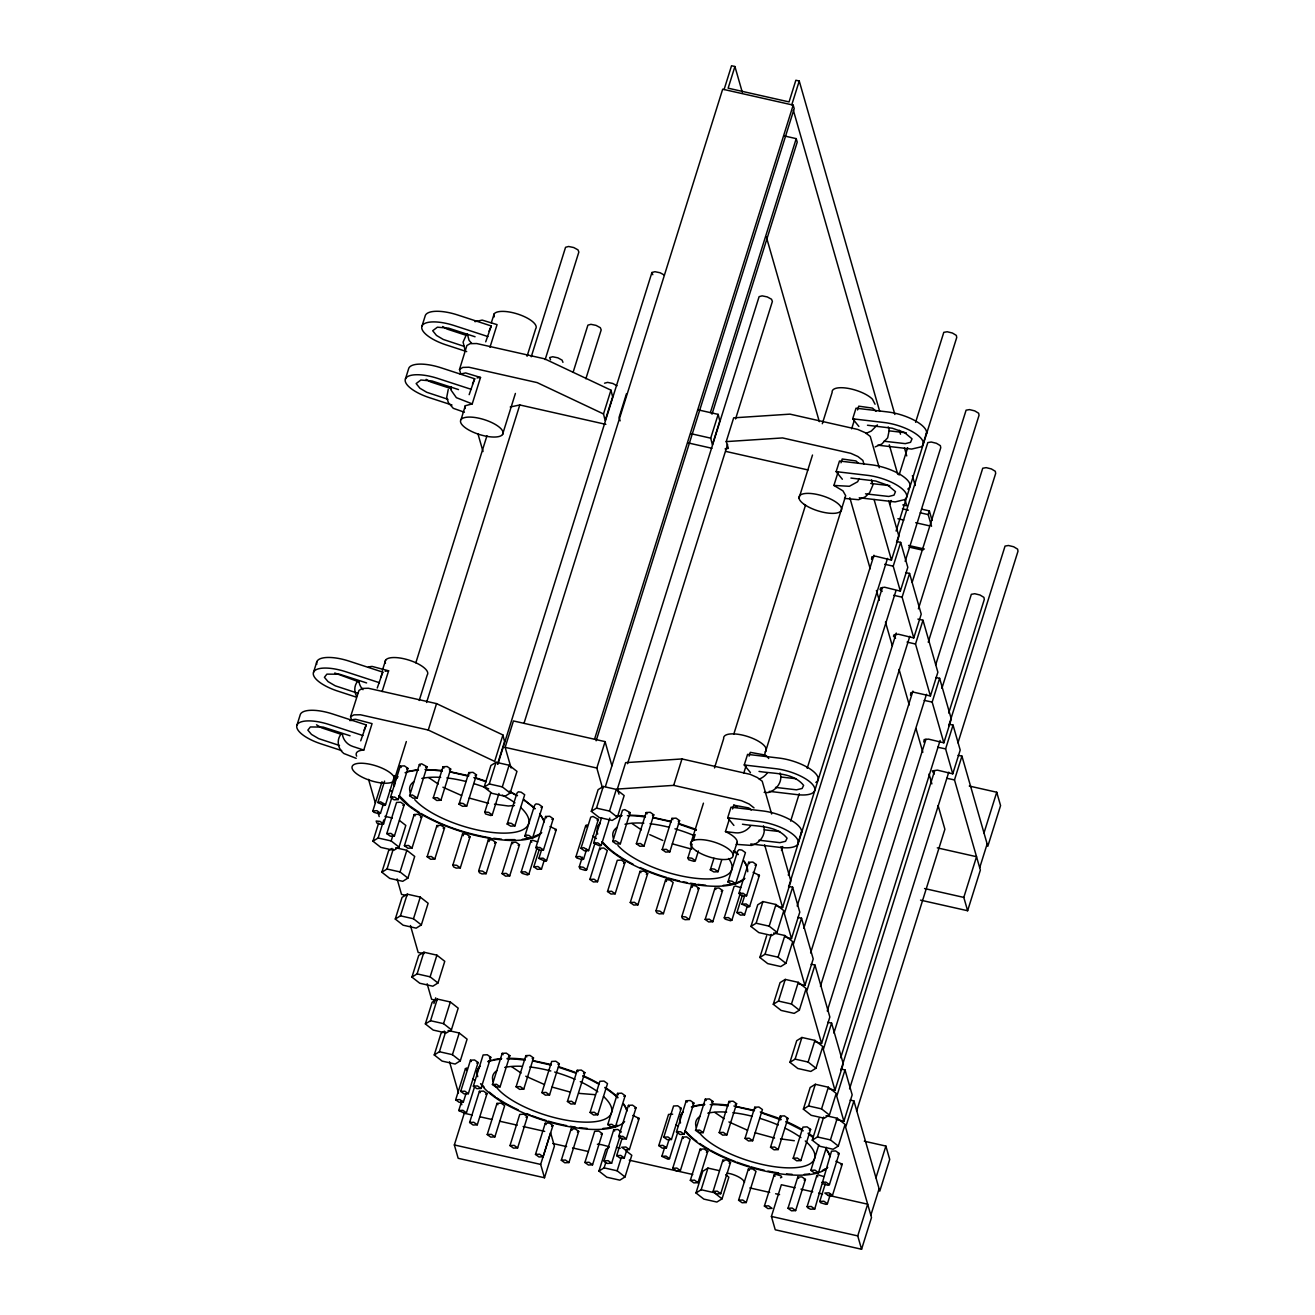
<?xml version="1.0" encoding="UTF-8"?>
<svg xmlns="http://www.w3.org/2000/svg" width="1315" height="1315" viewBox="0 0 1315 1315"><rect width="100%" height="100%" fill="white"/><g stroke="black" fill="none" stroke-linecap="round" stroke-linejoin="round"><path stroke-width="1.5" d="M465.181 408.538L465.313 405.727L472.233 403.886L480.517 377.454L465.641 372.934L460.184 374.118M394.418 786.008L394.862 780.732L398.05 776.623M871.582 559.319L871.812 556.87L875.659 556.212L891.455 560.091L898.918 536.306L888.792 501.064M910.555 695.24L910.769 692.758L913.498 692.167L930.428 695.98L937.874 672.212L922.982 620.236L917.886 619.086M451.357 386.643L451.012 390.078L456.371 397.672L472.233 403.886M923.788 742.054L924.198 739.572L928.472 739.112L943.858 742.811L951.304 719.026L939.617 678.293L935.82 677.488M448.234 389.487L446.722 397.344L448.464 402.834L453.281 408.324L464.409 412.22M460.612 373.378L459.494 369.482L466.891 345.483L470.211 343.642L476.72 343.544L544.574 358.814L610.965 390.161L612.659 396.834L605.147 420.521L603.503 413.946L610.965 390.161M461.055 419.567L465.313 405.727M497.514 764.196L504.533 741.578L502.938 734.97L436.547 703.624L368.332 688.255L362.184 688.452L358.946 690.474L350.579 716.724L351.713 720.636M459.001 804.205L468.847 772.579L472.973 772.349L476.49 774.88L466.726 806.062L462.601 806.292L459.001 804.205L460.414 803.12L463.192 803.531L466.726 806.062M452.902 864.925L462.535 833.957L466.546 834.154L470.08 836.685L460.299 867.867L456.173 868.097L453.56 866.881L452.902 864.925L456.782 865.336L460.299 867.867M498.96 793.487L492.237 814.922L490.906 815.563L485.498 813.936L484.84 811.98L490.857 792.616M478.709 870.744L488.342 839.775L492.352 839.973L495.887 842.504L486.123 873.686L481.997 873.916L479.383 872.7L478.709 870.744L482.589 871.155L486.123 873.686M595.218 842.471L586.671 869.757L585.339 870.399L579.931 868.771L579.274 866.815L582.282 857.133M656.004 910.72L665.637 879.751L669.647 879.949L673.165 882.48L663.401 913.662L659.275 913.892L656.662 912.676L656.004 910.72L659.883 911.131L663.401 913.662M698.397 850.969L695.339 860.717L694.008 861.358L688.6 859.731L687.942 857.775L692.15 844.214M693.35 840.351L695.158 834.532M681.811 916.539L691.443 885.57L695.454 885.768L698.988 888.299L689.208 919.481L685.099 919.711L682.469 918.495L681.811 916.539L685.69 916.95L689.208 919.481M341.686 750.602L321.074 743.879A29.588 10.438 17.4 0 1 297.009 725.042L300.33 714.423A29.588 10.438 17.4 0 1 332.514 713.946L366.244 724.943L360.721 740.822M356.365 697.164L337.626 691.049A29.588 10.438 17.4 0 1 313.562 672.212L316.882 661.593M452.015 405.036L429.528 397.705A29.588 10.438 17.4 0 1 405.464 378.868L408.784 368.266A29.588 10.438 17.4 0 1 440.969 367.773L474.699 378.786L469.159 394.664M466.694 351.598L446.064 344.875A29.588 10.438 17.4 0 1 422.016 326.038L425.337 315.436A29.588 10.438 17.4 0 1 457.521 314.942L491.251 325.956L485.712 341.834M377.257 688.008L382.796 672.129L349.067 661.116A29.588 10.438 17.4 0 0 316.767 664.305M356.661 756.125A22.191 7.824 17.4 0 1 363.778 750.06L372.063 723.628L355.609 719.289A14.794 13.84 22.8 0 0 349.921 720.669M382.106 691.559L388.615 670.798L372.161 666.442A14.794 13.84 22.8 0 0 368.266 667.132M489.969 347.275L497.07 324.624L482.194 320.104L474.929 321.665M415.836 662.809L486.961 435.758M383.553 803.498L380.495 813.229L379.164 813.87L373.756 812.243L372.852 810.928L382.007 781.702M394.664 775.603L385.509 804.829L384.177 805.47L377.865 802.528L384.588 781.094M399.513 820.494L405.809 825.426L399.02 847.09L393.843 850.295L380.808 847.37L372.95 841.206L378.621 823.157M394.073 780.716A22.191 7.824 17.4 0 0 367.197 763.752A22.191 7.824 17.4 0 0 358.732 775.209A22.191 7.824 17.4 0 0 394.073 780.716L406.335 741.561M419.222 700.468L427.194 675.022A22.191 7.824 17.4 0 0 407.025 659.538A22.191 7.824 17.4 0 0 385.476 663.286M502.527 434.542A22.191 7.824 17.4 0 0 475.652 417.595A22.191 7.824 17.4 0 0 467.187 429.035A22.191 7.824 17.4 0 0 502.527 434.542L515.398 393.448M527.052 356.266L535.649 328.865A22.191 7.824 17.4 0 0 519.787 314.762A22.191 7.824 17.4 0 0 494.161 313.874L491.284 322.882M390.522 797.285L400.286 766.103L404.412 765.872L407.929 768.404L398.166 799.586L394.04 799.816L390.522 797.285L394.648 797.054L398.166 799.586M372.95 841.206L378.128 838L383.783 819.952M383.569 823.963L380.051 821.431L376.172 821.02L376.83 822.976L379.443 824.193L383.569 823.963L392.117 796.676M531.26 356.76L565.565 247.286L568.606 246.48L573.751 247.549L577.992 249.866L578.847 252.069L545.166 359.587M426.57 702.489L519.787 404.954L605.853 424.367M386.791 833.628L396.555 802.446L400.68 802.216L404.215 804.747L394.434 835.929L390.325 836.159L386.791 833.628L390.917 833.398L394.434 835.929M399.02 847.09L391.163 840.943L392.856 835.518M395.667 847.764L406.845 850.295L414.702 856.443L407.913 878.108L402.735 881.313L389.717 878.387L381.86 872.223L388.648 850.558L392.084 848.422M502.938 734.97L494.654 761.385L428.279 730.039L436.547 703.624M409.606 795.674L419.37 764.492L421.638 763.801L427.013 766.793L417.25 797.975L413.124 798.205L409.606 795.674L412.335 794.95L417.25 797.975M381.86 872.223L387.021 869.018L393.251 849.161M404.412 845.709L414.176 814.527L418.301 814.297L421.819 816.829L412.055 848.011L407.929 848.241L404.412 845.709L408.538 845.479L412.055 848.011M407.913 878.108L400.056 871.96L406.845 850.295M395.273 919.053L402.061 897.389L407.239 894.167L420.274 897.109L428.131 903.257L421.342 924.922L416.165 928.143L403.13 925.201L395.273 919.053L400.45 915.832L407.239 894.167M433.26 797.942L443.04 766.76L447.166 766.53L450.683 769.061L440.92 800.243L436.794 800.473L433.26 797.942L437.385 797.712L440.92 800.243M573.192 372.046L587.904 325.134L590.945 324.328L596.09 325.397L600.33 327.714L601.185 329.917L585.865 378.786M427.161 856.739L436.925 825.557L441.051 825.327L444.569 827.858L434.805 859.04L430.679 859.27L427.161 856.739L431.287 856.509L434.805 859.04M421.342 924.922L413.485 918.774L420.274 897.109M411.924 977.111L418.712 955.446L423.89 952.224L436.909 955.167L444.766 961.314L437.977 982.979L432.816 986.201L419.781 983.258L411.924 977.111L417.102 973.889L423.89 952.224M484.117 787.175L490.906 765.511L496.067 762.289L509.102 765.231L516.959 771.379L510.171 793.044L505.009 796.265L491.974 793.323L484.117 787.175L489.279 783.954L496.067 762.289M437.977 982.979L430.12 976.831L436.909 955.167M497.908 764.097L651.928 272.501L654.952 271.695L660.114 272.764L664.354 275.082M511.124 767.993L505.141 747.364L513.425 720.949L605.097 741.627L611.902 765.79M425.353 1023.925L432.142 1002.26L437.303 999.055L450.338 1001.981L458.195 1008.145L451.407 1029.809L446.245 1033.015L433.21 1030.072L425.353 1023.925L430.531 1020.719L437.303 999.055M433.934 1003.493L435.709 997.838M510.171 793.044L502.314 786.896L509.102 765.231M626.482 393.695L619.036 417.48L620.154 420.833M523.995 723.332L722.675 89.206L793.192 105.118L794.194 108.619L596.139 740.789M724.088 89.535L731.535 65.75L734.921 66.506L742.268 92.165M734.921 66.506L728.132 88.187L789.066 101.913L795.854 80.248L799.241 81.02L894.857 414.472M451.407 1029.809L443.549 1023.645L450.338 1001.981M448.07 1030.483L459.231 1032.998L467.088 1039.162L460.299 1060.827L455.138 1064.032L442.103 1061.09L434.246 1054.942L441.035 1033.278L444.486 1031.141M434.246 1054.942L439.424 1051.737L445.637 1031.88M514.905 825.919L524.685 794.737L521.151 792.205L518.357 791.794L516.976 793.126L507.179 824.045L510.779 826.149L514.905 825.919L511.387 823.387L508.593 822.976L507.179 824.045M502.067 873.62L511.831 842.438L515.957 842.208L519.491 844.74L509.71 875.922L505.585 876.152L502.067 873.62L506.193 873.39L509.71 875.922M460.299 1060.827L452.442 1054.679L459.231 1032.998M537.358 847.041L528.811 874.327L527.479 874.968L522.071 873.341L521.167 872.026L530.931 840.844L532.263 840.203L537.671 841.83M532.575 838L542.339 806.818L538.805 804.287L536.027 803.876L534.63 805.224L524.833 836.143L528.449 838.23L532.575 838L529.041 835.469L526.247 835.058L524.833 836.143M465.773 1094.31L463.324 1102.101L459.214 1102.332L455.68 1099.8L465.444 1068.635L466.776 1067.994M535.83 847.682L545.594 816.5L549.719 816.27L553.237 818.801L543.473 849.983L539.347 850.213L535.83 847.682L539.939 847.452L543.473 849.983M460.694 1091.401L470.474 1060.219L474.584 1059.989L478.118 1062.52L468.337 1093.702L464.228 1093.932L460.694 1091.401L464.82 1091.171L468.337 1093.702M543.917 861.292L541.484 869.084L537.358 869.314L533.824 866.782L539.331 849.243M474.337 1087.505L466.414 1112.835L465.083 1113.476L458.754 1110.534L461.812 1100.786M549.999 826.576L556.311 829.518L546.547 860.7L545.215 861.325L538.887 858.383L541.336 850.591M544.492 1177.763L540.662 1164.416L550.591 1132.708L554.42 1146.055L544.492 1177.763L458.162 1158.301L454.349 1144.954L464.277 1113.246L472.118 1115.021M473.351 1086.157L483.115 1054.975L487.24 1054.745L490.774 1057.276L480.994 1088.458L476.885 1088.689L473.351 1086.157L477.477 1085.927L480.994 1088.458M469.619 1122.5L479.4 1091.318L483.526 1091.088L487.043 1093.62L477.279 1124.802L473.153 1125.032L469.619 1122.5L473.745 1122.27L477.279 1124.802M791.778 104.789L799.241 81.02M594.528 739.244L793.192 105.118M492.435 1084.53L502.198 1053.364L506.324 1053.134L509.858 1055.666L500.078 1086.831L495.952 1087.078L492.435 1084.53L496.56 1084.3L500.078 1086.831M602.599 788.408L596.829 768.042L605.097 741.627M710.363 412.647L796.216 138.634L784.463 135.987M711.99 414.192L797.219 142.151L796.216 138.634M487.24 1134.566L497.004 1103.4L501.13 1103.17L504.648 1105.701L494.884 1136.867L490.758 1137.113L487.24 1134.566L491.366 1134.335L494.884 1136.867M586.654 849.293L583.597 859.024L582.266 859.665L576.858 858.038L575.954 856.723L585.717 825.557L587.049 824.916M591.306 811.339L598.095 789.674L603.273 786.469L616.308 789.411L624.165 795.559L617.376 817.223L612.198 820.428L599.163 817.503L591.306 811.339L596.484 808.133L603.273 786.469M580.967 848.323L590.731 817.141L592.999 816.467L598.374 819.442L588.61 850.624L584.485 850.854L580.967 848.323L583.696 847.616L588.61 850.624M718.171 414.373L719.782 420.915L712.401 444.782L710.708 438.158L718.171 414.373L698.232 409.886M605.426 786.469L759.1 296.664L762.141 295.859L767.286 296.927L771.527 299.245L772.382 301.447L735.562 418.959M516.105 1086.815L525.869 1055.633L529.994 1055.403L533.512 1057.934L523.748 1089.116L519.622 1089.346L516.105 1086.815L520.23 1086.584L523.748 1089.116M609.815 818.094L601.267 845.381L599.936 846.022L593.624 843.079L601.563 817.749M617.376 817.223L609.519 811.076L616.308 789.411M618.987 794.145L617.36 789.066L625.644 762.634L681.975 758.952L750.207 774.354L757.325 777.543L762.223 781.225L771.626 813.985M725.091 448.908L728.379 448.382L726.225 441.61L733.671 417.841L790.003 414.143L857.775 429.446L865.352 432.734L870.251 436.432L879.242 467.762M589.893 879.423L599.656 848.241L603.782 848.011L607.316 850.542L597.536 881.724L593.41 881.954L589.893 879.423L594.018 879.193L597.536 881.724M627.567 763.67L727.59 444.421M509.99 1145.612L519.754 1114.43L523.88 1114.2L527.414 1116.731L517.633 1147.913L513.524 1148.143L509.99 1145.612L514.116 1145.365L517.633 1147.913M612.708 841.469L622.472 810.287L624.74 809.596L630.115 812.588L620.351 843.77L616.225 844L612.708 841.469L615.436 840.745L620.351 843.77M541.912 1092.634L551.675 1061.452L555.801 1061.221L559.319 1063.753L549.555 1094.935L545.429 1095.165L541.912 1092.634L546.037 1092.403L549.555 1094.935M607.514 891.504L617.277 860.322L621.403 860.092L624.921 862.624L615.157 893.806L611.031 894.036L607.514 891.504L611.623 891.258L615.157 893.806M535.484 1154.439L545.265 1123.257L549.374 1123.026L552.908 1125.558L543.144 1156.74L539.019 1156.97L535.484 1154.439L539.61 1154.208L543.144 1156.74M636.361 843.737L646.142 812.555L650.268 812.325L653.785 814.856L644.021 846.038L639.895 846.268L636.361 843.737L640.487 843.507L644.021 846.038M567.423 1101.477L577.203 1070.311L581.312 1070.081L584.846 1072.613L575.066 1103.795L570.957 1104.025L567.423 1101.477L571.548 1101.247L575.066 1103.795M630.263 902.534L640.027 871.352L644.153 871.122L647.67 873.653L637.906 904.835L633.781 905.065L630.263 902.534L634.389 902.304L637.906 904.835M617.36 789.066L673.691 785.367L681.975 758.952M561.308 1160.257L571.072 1129.075L575.197 1128.845L578.715 1131.377L568.951 1162.559L564.825 1162.789L561.308 1160.257L565.417 1160.027L568.951 1162.559M662.185 849.556L671.949 818.374L676.074 818.144L679.592 820.675L669.828 851.857L665.702 852.087L662.185 849.556L666.294 849.326L669.828 851.857M590.09 1112.474L599.87 1081.308L603.98 1081.078L607.514 1083.609L597.75 1114.775L593.624 1115.021L590.09 1112.474L594.216 1112.243L597.75 1114.775M584.896 1162.493L594.676 1131.311L598.785 1131.081L602.319 1133.612L592.555 1164.794L588.43 1165.024L584.896 1162.493L589.021 1162.263L592.555 1164.794M690.572 844.263L703.443 803.169M714.489 767.944L723.677 738.586A22.191 7.824 17.4 0 1 747.676 736.515A22.191 7.824 17.4 0 1 765.182 751.884M799.027 498.106L812.506 455.039M822.319 423.726L832.132 392.412A22.191 7.824 17.4 0 1 847.846 388.32A22.191 7.824 17.4 0 1 872.42 399.168L875.05 404.231M607.76 1124.572L617.524 1093.39L621.65 1093.159L625.167 1095.691L615.404 1126.873L611.278 1127.103L607.76 1124.572L611.87 1124.341L615.404 1126.873M733.819 734.049L805.569 505.026M625.513 1150.362L631.792 1155.277L625.003 1176.958L619.825 1180.163L606.807 1177.221L598.95 1171.073L605.738 1149.409L609.174 1147.272M620.187 1135.913L611.639 1163.2L607.514 1163.43L604.9 1162.213L603.996 1160.898L613.76 1129.716L617.886 1129.486L621.403 1132.018M598.95 1171.073L604.111 1167.868L605.821 1162.444M618.658 1136.555L628.422 1105.373L632.548 1105.142L636.065 1107.674L626.302 1138.856L622.176 1139.086L618.658 1136.555L622.784 1136.324L626.302 1138.856M626.745 1150.165L624.313 1157.956L620.187 1158.186L616.669 1155.655L622.159 1138.116M625.003 1176.958L617.146 1170.794L621.107 1158.153M733.902 825.426L727.688 817.798L731.025 807.196L762.667 810.928A29.588 10.438 17.4 0 1 792.172 820.922A29.588 10.438 17.4 0 1 800.605 834.203M750.454 772.595L744.241 764.985L747.577 754.366L779.22 758.097A29.588 10.438 17.4 0 1 810.106 768.979A29.588 10.438 17.4 0 1 815.875 782.425M842.356 479.252L836.143 471.641L839.48 461.023L871.122 464.77A29.588 10.438 17.4 0 1 902.008 475.636A29.588 10.438 17.4 0 1 907.777 489.081M858.892 426.438L852.695 418.811L856.016 408.192L887.674 411.94A29.588 10.438 17.4 0 1 917.18 421.918A29.588 10.438 17.4 0 1 925.596 435.216M763.456 825.804A14.794 12.213 -39.1 0 1 751.457 845.414L736.219 844.361A22.191 7.824 17.4 0 0 725.453 831.606L729.595 818.39M732.554 808.955L733.737 805.174L748.613 807.903A14.794 12.213 -39.1 0 1 751.177 810.024M743.78 773.105L746.147 765.56M749.106 756.125L750.29 752.344L765.166 755.057A14.794 12.213 -39.1 0 1 768.716 758.525M871.582 479.909L872.831 485.219L869.642 492.698L865.303 496.823L858.629 499.716L844.509 498.385L845.726 495.771L842.964 490.873L833.907 485.432L838.049 472.216M841.008 462.781L842.192 459.001L855.95 460.94L858.284 463.077M851.643 428.822L854.602 419.386M857.561 409.951L858.744 406.171L872.502 408.11L876.004 411.299M629.375 1149.557L625.841 1147.025L621.732 1147.255L625.25 1149.787L629.375 1149.557L639.139 1118.391L632.827 1115.449M713.963 858.251L710.281 869.84L713.881 871.944L718.006 871.714L721.672 860.01M705.169 919.415L714.933 888.233L719.058 888.003L722.576 890.534L712.812 921.716L708.686 921.947L705.169 919.415L709.295 919.185L712.812 921.716M764.771 754.07L845.101 497.645M740.46 892.836L731.913 920.122L730.581 920.763L725.173 919.136L724.253 917.821L734.033 886.639L735.364 885.998L740.772 887.625M735.66 883.795L745.441 852.613L741.907 850.082L739.129 849.671L737.731 851.019L727.935 881.938L731.551 884.025L735.66 883.795L732.143 881.264L729.348 880.853L727.935 881.938M668.875 1140.105L666.426 1147.896L662.3 1148.127L658.782 1145.595L668.546 1114.43L672.672 1114.183M738.915 893.477L748.695 862.295L752.821 862.065L756.339 864.596L746.575 895.778L742.449 896.008L738.915 893.477L743.041 893.247L746.575 895.778M663.796 1137.196L673.559 1106.014L677.685 1105.784L681.219 1108.315L671.439 1139.497L667.33 1139.727L663.796 1137.196L667.921 1136.965L671.439 1139.497M747.019 907.087L744.569 914.878L740.46 915.109L736.926 912.577L742.433 895.038M678.047 1131.344L669.499 1158.63L668.168 1159.271L661.856 1156.329L664.913 1146.581M753.101 872.371L759.413 875.313L749.649 906.479L748.317 907.12L741.989 904.178L744.438 896.386M676.452 1131.952L686.216 1100.77L690.342 1100.54L693.876 1103.071L684.096 1134.253L679.986 1134.483L676.452 1131.952L680.578 1131.722L684.096 1134.253M672.721 1168.295L682.501 1137.113L686.611 1136.883L690.145 1139.415L680.381 1170.597L676.255 1170.827L672.721 1168.295L676.847 1168.065L680.381 1170.597M750.964 926.45L757.752 904.786L762.93 901.564L775.965 904.506L783.822 910.654L777.034 932.319L771.856 935.54L758.821 932.598L750.964 926.45L756.141 923.229L762.93 901.564M781.472 850.411L782.704 846.498M790.66 821.086L799.241 793.718M807.196 768.305L873.965 555.209M889.893 504.385L891.11 500.473M899.082 475.06L907.646 447.692M915.618 422.279L943.792 332.35L947.195 331.758L952.405 333.024L956.35 335.407L956.728 337.495L896.09 531.03M695.536 1130.325L705.3 1099.159L709.426 1098.929L712.944 1101.46L703.18 1132.626L699.054 1132.856L695.536 1130.325L699.662 1130.095L703.18 1132.626M777.034 932.319L769.176 926.171L775.965 904.506M773.68 933.009L784.858 935.524L792.715 941.672L785.926 963.336L780.748 966.558L767.713 963.616L759.856 957.468L766.645 935.803M690.342 1180.36L700.106 1149.195L704.232 1148.965L707.749 1151.496L697.986 1182.662L693.86 1182.892L690.342 1180.36L694.468 1180.13L697.986 1182.662M798.304 842.159L801.624 831.54M923.311 443.171L926.631 432.553M788.293 875.116L887.526 558.415M759.856 957.468L765.034 954.246L771.264 934.39M788.523 887.198L882.398 587.526M896.518 542.487L927.815 442.596L931.217 442.021L936.428 443.287L940.373 445.654L940.751 447.741L905.164 561.341M776.853 906.166L782.606 907.531L790.89 881.116L781.028 846.745M725.699 1174.706L728.839 1177.172L722.05 1198.836L716.872 1202.042L703.837 1199.099L695.98 1192.952L702.769 1171.287L707.947 1168.082L719.108 1170.597M788.77 886.409L792.633 887.198L784.348 913.629L791.499 938.548L785.762 937.184M882.135 591.421L880.064 589.383L880.705 587.887L884.601 587.23L900.348 591.109L893.214 566.173L900.66 542.388L896.715 541.599M695.98 1192.952L701.158 1189.746L707.947 1168.082M719.206 1132.61L728.97 1101.428L733.096 1101.197L736.614 1103.729L726.85 1134.911L722.724 1135.141L719.206 1132.61L723.332 1132.379L726.85 1134.911M785.926 963.336L778.069 957.189L784.858 935.524M797.169 906.051L895.959 590.731M791.499 938.548L799.783 912.133L792.633 887.198M900.348 591.109L907.81 567.324L900.66 542.388M713.092 1191.39L722.856 1160.225L726.981 1159.994L730.515 1162.526L720.735 1193.708L716.609 1193.938L713.092 1191.39L717.217 1191.16L720.735 1193.708M773.286 1004.282L780.074 982.617L785.252 979.412L798.271 982.338L806.128 988.486L799.339 1010.167L794.178 1013.372L781.143 1010.43L773.286 1004.282L778.464 1001.077L785.252 979.412M797.728 917.41L801.525 918.215L793.241 944.647L804.928 985.379L798.945 983.899M895.564 638.235L893.493 636.197L894.118 634.701L898.424 634.224L913.777 637.923L902.106 597.191L909.553 573.422L905.624 572.617M931.546 526.296L928.176 514.592L929.343 510.894L921.815 509.201M803.794 928.259L896.271 633.057M912.199 582.216L966.098 410.181L969.5 409.606L974.711 410.872L978.656 413.239L979.034 415.326L918.396 608.878M745.013 1138.428L754.777 1107.246L758.903 1107.016L762.421 1109.548L752.657 1140.73L748.531 1140.96L745.013 1138.428L749.139 1138.198L752.657 1140.73M799.339 1010.167L791.482 1004.002L798.271 982.338M810.599 952.948L909.832 636.246M804.928 985.379L813.212 958.947L801.525 918.215M913.777 637.923L921.223 614.154L909.553 573.422M738.586 1200.233L748.366 1169.051L752.476 1168.821L756.01 1171.353L746.23 1202.535L742.12 1202.765L738.586 1200.233L742.712 1200.003L746.23 1202.535M811.092 964.24L814.955 965.046L806.67 991.461L821.579 1043.436L815.596 1041.957M930.428 695.98L915.519 644.021L922.982 620.236M789.937 1062.339L796.726 1040.675L801.903 1037.469L814.922 1040.395L822.779 1046.543L815.99 1068.224L810.829 1071.429L797.794 1068.487L789.937 1062.339L795.115 1059.134L801.903 1037.469M820.428 986.299L912.906 691.098M928.226 642.23L982.732 468.239L986.151 467.647L991.346 468.913L995.307 471.296L995.685 473.384L935.655 664.979M770.524 1147.272L780.288 1116.106L784.414 1115.876L787.948 1118.408L778.168 1149.573L774.058 1149.82L770.524 1147.272L774.65 1147.042L778.168 1149.573M815.99 1068.224L808.133 1062.06L814.922 1040.395M764.393 1206.052L768.519 1205.822L772.053 1208.353L767.927 1208.584L764.393 1206.052L774.173 1174.87L775.505 1174.229L780.913 1175.857L781.817 1177.172L780.485 1177.813M827.25 1011.005L926.467 694.304M821.579 1043.436L829.847 1017.005L814.955 965.046M803.366 1109.153L810.155 1087.489L815.316 1084.283L828.351 1087.226L836.209 1093.373L829.42 1115.038L824.242 1118.243L811.223 1115.317L803.366 1109.153L808.528 1105.948L815.316 1084.283M827.793 1022.297L831.59 1023.103L823.322 1049.518L834.992 1090.25L829.025 1088.771M943.858 742.811L932.171 702.079L939.617 678.293M850.115 1100.129L853.912 1100.934L845.644 1127.35L871.5 1217.542L861.572 1249.25L775.242 1229.788L771.412 1216.441L781.357 1184.733L795.082 1187.84M793.192 1158.268L802.972 1127.103L807.081 1126.873L810.615 1129.404L800.835 1160.57L796.726 1160.8L793.192 1158.268L797.317 1158.038L800.835 1160.57M833.891 1033.031L925.941 739.244M941.885 688.32L971.341 594.314L974.76 593.722L979.954 594.988L983.916 597.372L984.294 599.459L948.707 713.059M787.997 1208.288L797.778 1177.106L801.887 1176.876L805.421 1179.407L795.641 1210.589L791.531 1210.819L787.997 1208.288L792.123 1208.058L795.641 1210.589M829.42 1115.038L821.563 1108.89L828.351 1087.226M826.083 1115.712L837.244 1118.243L845.101 1124.391L838.312 1146.055L833.135 1149.261L820.116 1146.335L812.259 1140.171L819.048 1118.506M840.696 1057.77L940.11 740.477M812.259 1140.171L817.42 1136.965L823.65 1117.109M840.893 1070.016L934.603 770.902M948.69 725.946L1005.055 546.087L1008.457 545.495L1013.668 546.761L1017.613 549.144L1017.991 551.232L957.961 742.827M834.992 1090.25L843.277 1063.835L831.59 1023.103M826.428 1147.338L818.505 1172.668L814.38 1172.898L810.845 1170.366L818.785 1145.036M841.156 1069.128L845.019 1069.917L836.751 1096.332L843.901 1121.268L836.077 1119.361M934.094 774.108L932.319 770.886L937.365 770.13L952.75 773.828L945.6 748.893L953.046 725.107L949.183 724.318M822.664 1183.664L828.072 1185.292L829.403 1184.651L839.167 1153.469L835.65 1150.937L831.524 1151.167L814.741 1208.995L810.615 1209.225L808.002 1208.008L807.098 1206.693L816.862 1175.511L818.193 1174.87L823.601 1176.498M838.312 1146.055L830.455 1139.908L837.244 1118.243M849.556 1088.853L948.773 772.152M843.901 1121.268L852.169 1094.853L845.019 1069.917M952.75 773.828L960.197 750.043L953.046 725.107M830.455 1194.004L827.414 1203.751L826.083 1204.392L820.675 1202.765L819.755 1201.45L825.261 1183.911M920.533 900.134L967.626 910.736L980.365 870.053L954.493 779.91L961.939 756.125L958.043 755.32M856.591 1111.126L944.893 829.255L938.105 805.569M832.477 1195.351L828.943 1192.82L824.834 1193.05L828.351 1195.582L832.477 1195.351L842.241 1164.186L835.929 1161.244M861.572 1249.25L857.742 1235.903L867.67 1204.195L828.434 1195.351M875.954 1177.78L885.883 1146.072L864.3 1141.206M967.626 910.736L963.796 897.405L976.535 856.706L937.299 847.863M983.998 832.937L996.737 792.238L969.27 786.041M870.826 1215.208L879.11 1188.776M979.691 867.752L987.138 843.983M382.353 670.387L385.706 660.048M733.096 854.816L737.271 841.945M489.048 331.216L491.251 325.956M472.496 384.046L474.699 378.786M380.594 677.389L382.796 672.129M364.041 730.22L366.244 724.943M466.332 334.783L463.094 342.081L465.017 350.004M859.237 478.611L857.61 481.767L849.359 486.287L833.907 485.432M877.384 424.909L871.303 431.041L865.911 433.457M710.281 869.84L711.694 868.771L714.489 869.166L718.006 871.714M459.494 369.482L462.765 367.427L468.913 367.23L537.128 382.599L603.503 413.946M350.579 716.724L353.916 714.867L360.425 714.768L428.279 730.039M406.598 769.045L407.929 768.404M425.682 767.434L427.013 766.793M449.352 769.702L450.683 769.061M372.852 810.928L376.978 810.697L380.495 813.229M402.883 805.388L404.215 804.747M475.159 775.521L476.49 774.88M420.488 817.47L421.819 816.829M443.237 828.499L444.569 827.858M468.748 837.326L470.08 836.685M541.007 807.459L542.339 806.818M494.555 843.145L495.887 842.504M551.905 819.442L553.237 818.801M518.159 845.381L519.491 844.74M554.979 830.16L556.311 829.518M597.043 820.083L598.374 819.442M628.784 813.229L630.115 812.588M538.887 858.383L543.013 858.153L546.547 860.7M521.167 872.026L525.277 871.796L528.811 874.327M533.824 866.782L537.95 866.552L541.484 869.084M593.624 843.079L597.75 842.849L601.267 845.381M652.454 815.497L653.785 814.856M575.954 856.723L580.079 856.492L583.597 859.024M678.261 821.316L679.592 820.675M623.589 863.265L624.921 862.624M646.339 874.294L647.67 873.653M697.657 888.94L698.988 888.299M755.007 865.237L756.339 864.596M721.245 891.175L722.576 890.534M758.081 875.954L759.413 875.313M741.989 904.178L746.115 903.947L749.649 906.479M724.253 917.821L728.379 917.591L731.913 920.122M736.926 912.577L741.052 912.347L744.569 914.878M476.786 1063.161L478.118 1062.52M489.443 1057.918L490.774 1057.276M508.527 1056.307L509.858 1055.666M532.181 1058.575L533.512 1057.934M455.68 1099.8L459.806 1099.57L463.324 1102.101M485.712 1094.261L487.043 1093.62M458.754 1110.534L462.88 1110.304L466.414 1112.835M557.987 1064.394L559.319 1063.753M583.515 1073.254L584.846 1072.613M526.082 1117.372L527.414 1116.731M551.577 1126.199L552.908 1125.558M623.836 1096.332L625.167 1095.691M577.384 1132.018L578.715 1131.377M634.734 1108.315L636.065 1107.674M600.988 1134.253L602.319 1133.612M637.808 1119.032L639.139 1118.391M679.888 1108.956L681.219 1108.315M692.545 1103.712L693.876 1103.071M711.612 1102.101L712.944 1101.46M603.996 1160.898L608.122 1160.668L611.639 1163.2M616.669 1155.655L620.779 1155.425L624.313 1157.956M735.282 1104.37L736.614 1103.729M658.782 1145.595L662.908 1145.365L666.426 1147.896M661.856 1156.329L665.982 1156.099L669.499 1158.63M706.418 1152.137L707.749 1151.496M786.617 1119.049L787.948 1118.408M729.184 1163.167L730.515 1162.526M809.284 1130.045L810.615 1129.404M837.836 1154.11L839.167 1153.469M810.845 1170.366L814.971 1170.136L818.505 1172.668M804.09 1180.048L805.421 1179.407M840.91 1164.827L842.241 1164.186M821.76 1182.349L825.886 1182.119L829.403 1184.651M807.098 1206.693L811.223 1206.463L814.741 1208.995M819.755 1201.45L823.88 1201.22L827.414 1203.751M875.182 446.886L881.855 443.993L887.674 437.813L889.252 430.137L888.217 426.915M534.235 836.455L539.397 834.269M604.555 383.191L607.596 382.386L612.741 383.454L616.982 385.772M377.865 802.528L380.594 801.821L385.509 804.829M510.236 407.009L519.787 404.954M407.749 771.445L417.315 769.768M522.318 839.332L529.107 838.181M514.444 805.503L508.313 805.996L494.489 804.139M595.268 1094.688L579.34 1093.406M726.225 441.61L782.557 437.928L850.854 453.346L857.906 456.519L862.87 460.431L863.988 464.327M425.041 769.522L442.004 770.409M505.371 839.644L514.888 839.628M764.147 792.37L768.009 792.583A14.794 12.213 -39.1 0 0 780.009 772.973M484.84 811.98L488.72 812.391L492.237 814.922M687.942 857.775L691.822 858.185L695.339 860.717M579.274 866.815L583.153 867.226L586.671 869.757M442.284 771.116L432.454 770.048A78.407 27.664 17.4 0 0 426.208 769.85M645.435 816.911L635.605 815.859A78.407 27.664 17.4 0 0 627.337 815.678M525.162 1060.12L515.332 1059.068A78.407 27.664 17.4 0 0 507.08 1058.887M728.28 1105.849L718.45 1104.797A78.407 27.664 17.4 0 0 710.199 1104.6M883.992 441.215L905.295 443.632L910.555 442.317L912.018 438.815L904.457 432.504L892.359 428.23L867.473 425.238M865.5 493.832L888.743 496.462L894.019 495.147L895.466 491.646L887.904 485.317L875.806 481.06L850.92 478.068M780.798 777.001L796.298 778.743M764.245 829.814L779.746 831.573M877.779 445.177L911.673 449.072L921.01 446.87A29.588 10.438 17.4 0 0 915.24 433.424A29.588 10.438 17.4 0 0 884.354 422.542L852.695 418.811M859.221 497.777L895.12 501.903L904.457 499.684A29.588 10.438 17.4 0 0 898.687 486.254A29.588 10.438 17.4 0 0 867.801 475.373L836.143 471.641M775.488 787.389L796.479 789.822L802.101 788.49L803.613 785.351C792.912 772.283 774.025 773.894 759.018 771.412M758.936 840.219L779.927 842.652L785.565 841.304L787.06 838.181C776.36 825.113 757.473 826.724 742.465 824.226M889.17 430.843L906.347 432.832M870.711 483.443L889.795 485.662M493.75 838.28L501.492 839.184M744.241 764.985L775.899 768.716A29.588 10.438 17.4 0 1 812.818 784.776A29.588 10.438 17.4 0 1 796.989 794.622L769.291 791.351M727.688 817.798L759.347 821.546A29.588 10.438 17.4 0 1 796.265 837.606A29.588 10.438 17.4 0 1 780.436 847.452L750.766 843.951M725.453 831.606L735.759 832.822A14.794 12.213 -39.1 0 0 750.635 825.919M780.485 1138.872L794.309 1140.73M449.566 771.642L468.913 775.768M532.575 1060.482L551.38 1064.575M733.918 1105.981L754.481 1110.37M652.782 817.388L670.929 821.349M727.08 1173.128L730.795 1173.835A14.777 5.211 17.4 0 1 744.52 1182.349M489.887 837.836C465.888 833.496 442.251 825.919 421.178 813.508M424.005 953.671L418.17 952.471L410.444 925.53M924.149 700.385L932.171 702.079M937.743 747.232L945.6 748.893M946.866 778.299L954.493 779.91M407.255 895.63L401.535 894.414L397.081 878.897M690.786 433.654L710.708 438.158M687.909 442.859L711.925 448.284M725.929 451.44L807.985 469.948M902.797 504.911L906.775 505.815L905.082 499.914M902.452 508.79L908.386 510.138M920.27 512.817L928.176 514.592M897.882 518.718L903.816 520.05M915.7 522.729L929.557 525.852M908.583 545.462L924.412 549.029M909.059 547.089L922.916 550.212M884.732 564.266L893.214 566.173M893.625 595.284L902.106 597.191M907.054 642.098L915.519 644.021M505.141 747.364L596.829 768.042M673.691 785.367L741.578 800.72L749.04 803.975L754.021 807.87M489.279 783.954L502.314 786.896M596.484 808.133L609.519 811.076M924.56 888.545L963.796 897.405M384.917 816.336L392.363 818.012M378.128 838L391.163 840.943M756.141 923.229L769.176 926.171M387.021 869.018L400.056 871.96M765.034 954.246L778.069 957.189M400.45 915.832L413.485 918.774M778.464 1001.077L791.482 1004.002M417.102 973.889L430.12 976.831M795.115 1059.134L808.133 1062.06M436.679 1000.436L431.599 999.301L427.145 983.784M430.531 1020.719L443.549 1023.645M808.528 1105.948L821.563 1108.89M439.424 1051.737L452.442 1054.679M817.42 1136.965L830.455 1139.908M479.975 1116.78L491.744 1119.443M499.585 1121.202L517.239 1125.18M523.123 1126.511L544.706 1131.377M616.488 1147.453L620.22 1148.291M800.966 1189.155L812.736 1191.817M818.62 1193.149L822.549 1194.02M629.26 1160.192L692.775 1174.509M552.727 1143.475L566.617 1146.614M572.567 1147.946L588.43 1151.529M749.829 1187.922L769.67 1192.393M775.62 1193.741L779.581 1194.628M604.111 1167.868L617.146 1170.794M701.158 1189.746L714.193 1192.672L722.05 1198.836M454.349 1144.954L540.662 1164.416M771.412 1216.441L857.742 1235.903M653.292 817.766L671.242 821.908M450.141 771.954L468.107 776.113M736.137 1106.704L754.103 1110.846M533.019 1060.975L550.985 1065.117M691.706 849.145L672.36 843.852M488.555 803.334L469.208 798.057M774.551 1138.083L755.205 1132.79M569.494 1091.877L552.086 1087.061M608.779 1146.581L601.465 1144.675A14.777 5.211 17.4 0 0 597.372 1144.264M474.797 777.477L486.369 781.324M366.606 682.929L339.599 674.233L326.893 674.135L324.411 677.307L328.027 681.597L335.259 685.822L357.959 693.284M350.053 735.759L323.046 727.063L310.34 726.965L307.858 730.137L311.474 734.411L318.707 738.652L339.517 745.49M475.06 336.755L448.563 328.158L437.402 327.188L432.701 330.739L436.481 335.424L443.287 339.467L464.425 346.453M458.508 389.585L432.01 380.988L420.849 380.019L416.148 383.569L419.929 388.254L426.734 392.281L447.873 399.267M487.931 336.574L454.185 325.561A29.588 10.438 17.4 0 0 422.016 326.038M471.378 389.388L437.632 378.391A29.588 10.438 17.4 0 0 405.464 378.868M379.476 682.732L345.73 671.718A29.588 10.438 17.4 0 0 313.562 672.212M362.924 735.562L329.194 724.549A29.588 10.438 17.4 0 0 297.009 725.042M363.778 750.06L352.798 746.46A14.794 13.84 22.8 0 1 342.344 733.852M465.954 335.259L447.034 329.062L442.695 326.514M451.292 388.714L430.482 381.892L426.142 379.345M359.291 682.008L334.75 673.001M340.815 734.197L321.6 727.836L316.504 724.812M678.754 824.012L696.26 830.192M473.86 777.625L486.156 781.768M760.267 1111.948L775.735 1117.158A78.226 27.599 17.4 0 1 780.995 1119.229M761.599 1112.95L780.831 1119.854M559.089 1066.794L572.633 1071.363A78.226 27.599 17.4 0 1 576.134 1072.728M558.481 1067.221L572.551 1071.972A78.407 27.664 17.4 0 1 576.069 1073.336M678.359 823.354L692.906 828.269A78.226 27.599 17.4 0 1 696.408 829.634M356.201 758.344L343.84 753.511A14.794 13.84 22.8 0 1 341.325 733.786M785.976 1122.024L803.268 1130.834M649.774 834.663L662.809 840.466M442.908 787.208L461.532 795.493M728.904 1121.942L747.512 1130.226M525.77 1076.212L544.394 1084.513M592.917 836.044L596.435 838.576M389.815 790.249L392.429 791.466M675.746 1124.917L678.359 1126.133M472.644 1079.122L475.274 1080.338M509.546 791.301L517.518 795.69M631.973 823.502L641.358 829.847M428.838 777.707L438.207 784.036M714.834 1112.441L724.203 1118.786M511.699 1066.712L521.085 1073.056M419.551 812.621L409.54 805.799L399.398 795.822M523.617 799.356L534.876 808.478M733.359 851.019L738.093 854.668M808.314 1133.892L813.048 1137.541M471.641 343.346L469.077 340.355L467.351 333.944M748.695 862.295L749.599 863.61M671.949 818.374L672.853 819.689M714.933 888.233L715.853 889.548M646.142 812.555L647.046 813.87M640.027 871.352L640.931 872.667M585.717 825.557L586.621 826.872M599.656 848.241L600.577 849.556M780.288 1116.106L781.209 1117.421M816.862 1175.511L817.766 1176.826M754.777 1107.246L755.681 1108.561M797.778 1177.106L798.682 1178.421M545.594 816.5L546.498 817.815M728.97 1101.428L729.874 1102.743M774.173 1174.87L775.077 1176.185M530.931 840.844L531.835 842.159M705.3 1099.159L706.204 1100.474M748.366 1169.051L749.271 1170.366M468.847 772.579L469.751 773.894M511.831 842.438L512.751 843.753M686.216 1100.77L687.137 1102.085M722.856 1160.225L723.776 1161.54M443.04 766.76L443.944 768.075M700.106 1149.195L701.01 1150.51M682.501 1137.113L683.405 1138.428M419.37 764.492L420.274 765.807M400.286 766.103L401.19 767.418M436.925 825.557L437.829 826.872M628.422 1105.373L629.326 1106.688M617.524 1093.39L618.428 1094.705M414.176 814.527L415.08 815.842M577.203 1070.311L578.107 1071.626M613.76 1129.716L614.664 1131.032M525.869 1055.633L526.773 1056.948M571.072 1129.075L571.976 1130.39M502.198 1053.364L503.119 1054.679M545.265 1123.257L546.169 1124.572M470.474 1060.219L471.378 1061.534M497.004 1103.4L497.908 1104.715M465.444 1068.635L466.365 1069.95M479.4 1091.318L480.304 1092.634M539.66 813.591L543.457 819.607M691.443 885.57L692.249 887.313M665.637 879.751L666.442 881.494M488.342 839.775L489.147 841.518M462.535 833.957L463.34 835.699M651.928 272.501L652.782 274.704M562.952 362.348L562.097 360.146L557.856 357.828L552.711 356.76L549.67 357.565L550.525 359.768M929.343 510.894L932.072 520.428M899.378 430.268L900.512 434.213M904.473 448.021L906.742 455.911M912.396 475.636L915.224 485.514M996.737 792.238L1000.567 805.585L987.812 846.268L961.939 756.125M793.356 110.279L879.686 411.348M889.285 444.815L897.75 474.321M874.081 499.503L891.455 560.091M849.819 497.711L870.201 568.754M876.415 590.468L879.258 600.33M885.472 622.044L892.26 645.714M899.066 669.401L909.24 704.922M916.029 728.609L922.834 752.295M929.048 773.993L931.875 783.871M766.283 236.7L819.327 421.671M885.883 1146.072L889.713 1159.419L879.784 1191.127L853.912 1100.934M764.64 844.871L782.606 907.531M477.986 433.966L483.016 451.538M368.545 779.368L375.285 802.873M378.079 812.67L379.197 816.582M449.516 1061.78L458.475 1093.012M460.71 1100.819L461.828 1104.732M494.161 313.874L494.226 316.882M744.898 878.404A78.407 27.664 17.4 0 1 675.433 880.557A78.407 27.664 17.4 0 1 601.81 841.814M597.668 834.105A78.407 27.664 17.4 0 1 599.952 823.519M616.456 816.533A78.407 27.664 17.4 0 1 621.666 815.925M744.011 861.44A78.407 27.664 17.4 0 1 747.709 871.73M728.625 858.514A62.134 21.911 17.4 0 1 694.534 878.157A62.134 21.911 17.4 0 1 617.886 845.43M613.447 838.378A62.134 21.911 17.4 0 1 617.113 827.414M624.987 824.258A62.134 21.911 17.4 0 1 643.84 823.174M650.005 823.732A62.134 21.911 17.4 0 1 669.171 827.283M674.94 828.828A62.134 21.911 17.4 0 1 693.613 835.354M385.18 671.258A22.191 7.824 17.4 0 1 388.615 670.798M362.989 689.685A14.794 13.84 22.8 0 1 358.896 681.022M356.562 696.177A14.794 13.84 22.8 0 1 357.877 680.956M477.082 377.931A22.191 7.824 17.4 0 1 480.517 377.454M733.737 805.174A22.191 7.824 17.4 0 1 736.926 806.802M767.187 773.088A14.794 12.213 -39.1 0 1 759.314 779.055M827.743 1167.342A78.407 27.664 17.4 0 1 758.278 1169.495A78.407 27.664 17.4 0 1 684.671 1130.752M680.529 1123.043A78.407 27.664 17.4 0 1 682.814 1112.457M692.66 1106.934A78.407 27.664 17.4 0 1 704.511 1104.863M826.872 1150.378A78.407 27.664 17.4 0 1 830.044 1156.756M805.257 1140.976A62.134 21.911 17.4 0 1 780.896 1167.457A62.134 21.911 17.4 0 1 698.462 1131.475M696.293 1127.317A62.134 21.911 17.4 0 1 699.975 1116.353M707.832 1113.197A62.134 21.911 17.4 0 1 726.685 1112.112M732.85 1112.671A62.134 21.911 17.4 0 1 752.032 1116.221M759.708 1118.325A62.134 21.911 17.4 0 1 778.217 1125.032M785.071 1128.188A62.134 21.911 17.4 0 1 800.934 1137.574M541.747 832.609A78.407 27.664 17.4 0 1 506.111 840.269C476.934 837.951 448.399 829.14 422.707 815.168A78.407 27.664 17.4 0 1 398.675 796.002M394.106 786.304A78.407 27.664 17.4 0 1 396.818 777.707M405.069 772.71A78.407 27.664 17.4 0 1 418.515 770.13M508.938 791.416A78.407 27.664 17.4 0 1 515.858 795.148M523.666 799.98A78.407 27.664 17.4 0 1 534.942 808.856M540.876 815.645A78.407 27.664 17.4 0 1 544.048 822.006M520.625 807.443A62.134 21.911 17.4 0 1 496.61 832.855A62.134 21.911 17.4 0 1 414.735 799.619M410.296 792.583A62.134 21.911 17.4 0 1 413.978 781.603M421.836 778.464A62.134 21.911 17.4 0 1 440.689 777.379M446.853 777.921A62.134 21.911 17.4 0 1 466.036 781.488M473.712 783.592A62.134 21.911 17.4 0 1 488.67 788.819M502.346 795.115A62.134 21.911 17.4 0 1 514.938 802.84M617.836 1125.295A78.226 27.599 17.4 0 1 613.069 1126.856M611.294 1127.284A78.226 27.599 17.4 0 1 602.928 1128.451M587.18 1128.418A78.226 27.599 17.4 0 1 579.504 1127.662M575.543 1127.136A78.226 27.599 17.4 0 1 570.233 1126.281M566.617 1125.607A78.226 27.599 17.4 0 1 548.273 1121.12M546.448 1120.577A78.226 27.599 17.4 0 1 531.95 1115.662M530.192 1114.989A78.226 27.599 17.4 0 1 526.69 1113.591M518.241 1109.893A78.226 27.599 17.4 0 1 496.593 1097.696M495.213 1096.726A78.226 27.599 17.4 0 1 489.328 1092.108M484.117 1087.078A78.226 27.599 17.4 0 1 481.849 1084.382M477.723 1076.689A78.226 27.599 17.4 0 1 479.991 1066.136M488.227 1061.156A78.226 27.599 17.4 0 1 491.514 1060.153M493.289 1059.742A78.226 27.599 17.4 0 1 501.64 1058.559M507.311 1058.312A78.226 27.599 17.4 0 1 525.08 1059.348M583.022 1075.621A78.226 27.599 17.4 0 1 598.736 1083.527M605.064 1087.373A78.226 27.599 17.4 0 1 617.787 1097.203M623.688 1103.959A78.226 27.599 17.4 0 1 626.861 1110.32M825.343 1168.723A78.226 27.599 17.4 0 1 822.335 1170.482M809.563 1173.884A78.226 27.599 17.4 0 1 804.205 1174.377M792.123 1174.328A78.226 27.599 17.4 0 1 786.502 1173.9M778.644 1172.931A78.226 27.599 17.4 0 1 767.911 1171.04M764.262 1170.251A78.226 27.599 17.4 0 1 751.375 1166.915M749.55 1166.372A78.226 27.599 17.4 0 1 736.827 1162.115M735.052 1161.457A78.226 27.599 17.4 0 1 710.61 1150.231M708.949 1149.294A78.226 27.599 17.4 0 1 699.712 1143.491M696.769 1141.371A78.226 27.599 17.4 0 1 686.036 1131.525M680.529 1116.78A78.226 27.599 17.4 0 1 683.11 1111.931M691.345 1106.951A78.226 27.599 17.4 0 1 704.758 1104.37M712.418 1104.09A78.226 27.599 17.4 0 1 728.181 1105.142M786.123 1121.416A78.226 27.599 17.4 0 1 801.854 1129.322M808.166 1133.168A78.226 27.599 17.4 0 1 812.473 1136.094M826.806 1149.754A78.226 27.599 17.4 0 1 829.962 1156.115M743.764 878.847A78.226 27.599 17.4 0 1 731.567 884.19M730.022 884.502A78.226 27.599 17.4 0 1 723.201 885.373M705.58 885.192A78.226 27.599 17.4 0 1 697.805 884.337M695.816 884.058A78.226 27.599 17.4 0 1 690.506 883.187M686.89 882.513A78.226 27.599 17.4 0 1 683.258 881.773M679.608 880.951A78.226 27.599 17.4 0 1 668.546 878.042M666.721 877.5A78.226 27.599 17.4 0 1 640.158 867.571M633.008 864.136A78.226 27.599 17.4 0 1 603.19 842.636M597.7 827.891A78.226 27.599 17.4 0 1 600.265 823.059M616.719 816.073A78.226 27.599 17.4 0 1 621.913 815.481M629.589 815.218A78.226 27.599 17.4 0 1 645.353 816.27M734.148 850.673A78.226 27.599 17.4 0 1 738.06 854.125M743.961 860.881A78.226 27.599 17.4 0 1 747.134 867.243M624.625 1121.613A78.407 27.664 17.4 0 1 588.989 1129.273C559.812 1126.971 531.276 1118.161 505.585 1104.189A78.407 27.664 17.4 0 1 480.567 1083.691M476.983 1075.325A78.407 27.664 17.4 0 1 479.696 1066.728M487.947 1061.731A78.407 27.664 17.4 0 1 501.393 1059.134M582.972 1076.229A78.407 27.664 17.4 0 1 598.736 1084.152M605.064 1088.015A78.407 27.664 17.4 0 1 617.82 1097.877M623.737 1104.649A78.407 27.664 17.4 0 1 626.91 1111.027M603.486 1096.447A62.134 21.911 17.4 0 1 576.611 1121.629A62.134 21.911 17.4 0 1 495.344 1085.746M493.174 1081.588A62.134 21.911 17.4 0 1 496.856 1070.624M504.713 1067.468A62.134 21.911 17.4 0 1 521.578 1066.284M529.731 1066.942A62.134 21.911 17.4 0 1 550.821 1070.985M554.667 1072.037A62.134 21.911 17.4 0 1 575.099 1079.319M580.277 1081.653A62.134 21.911 17.4 0 1 597.815 1091.845M804.402 504.516A22.191 7.824 17.4 0 0 840.532 511.404A22.191 7.824 17.4 0 0 815.925 494.21A22.191 7.824 17.4 0 0 804.402 504.516M695.964 850.673A22.191 7.824 17.4 0 0 732.077 857.577A22.191 7.824 17.4 0 0 707.47 840.384A22.191 7.824 17.4 0 0 695.964 850.673"/></g></svg>
